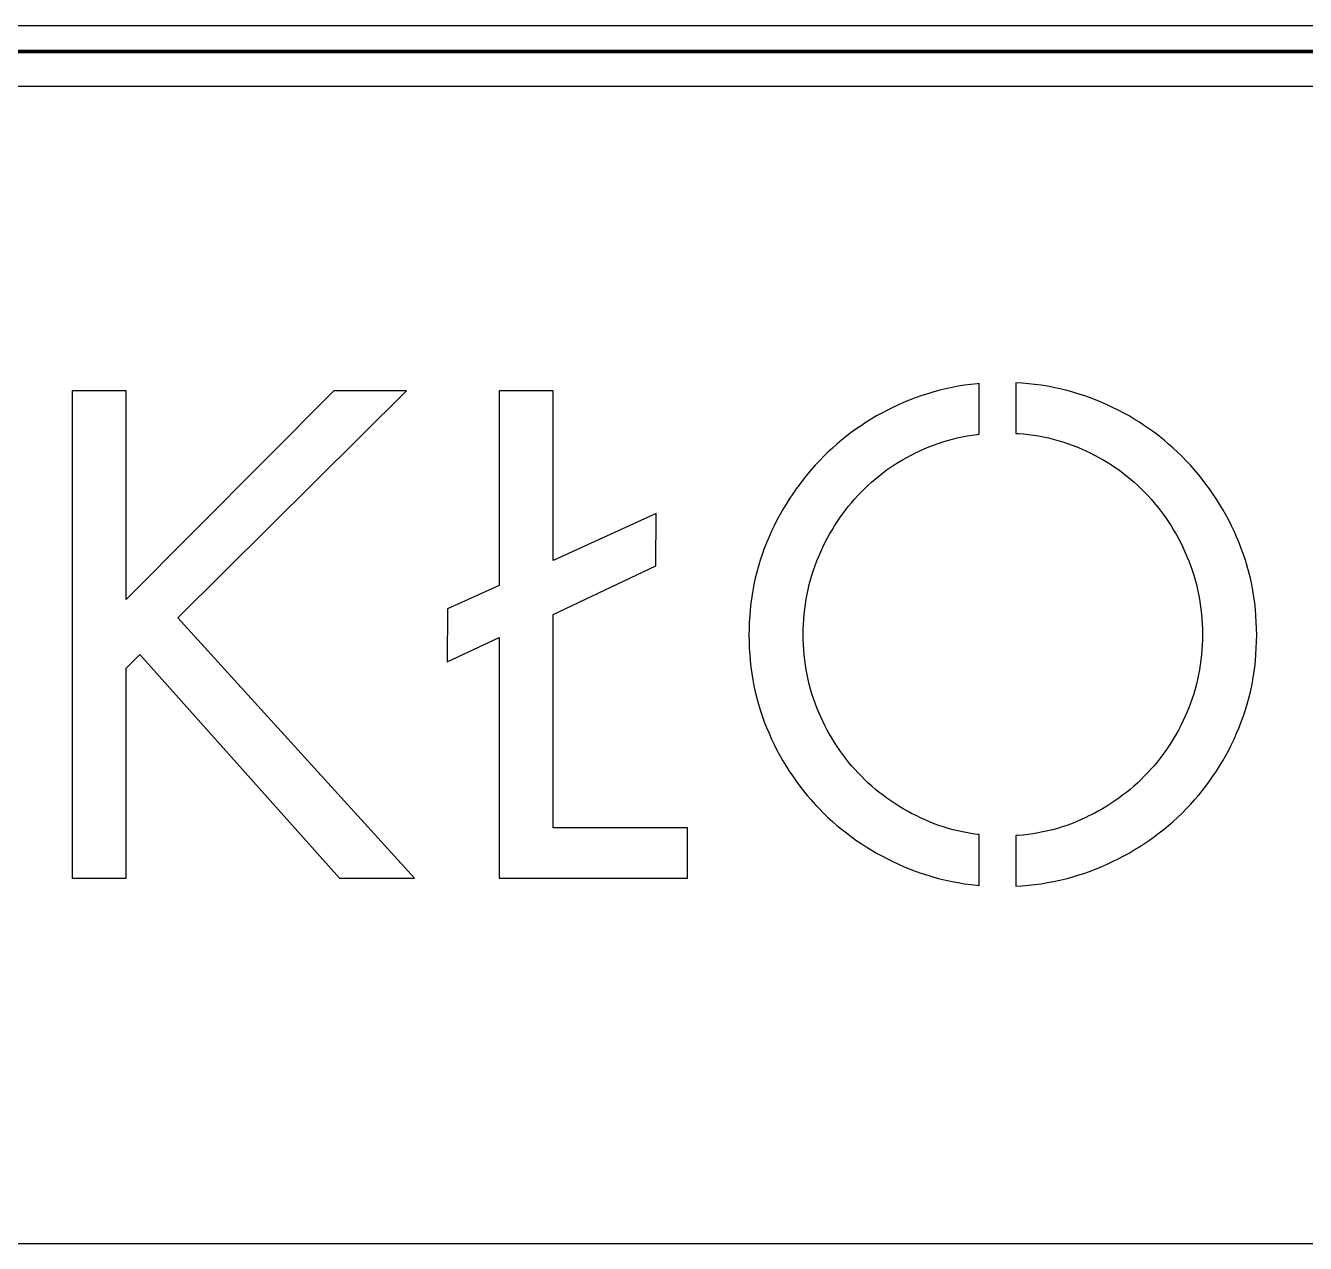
# Model space of a CAD drawing. Header units: millimetres. Extents: x 153 to 4750, y 92 to 3343.
# Drawn here: x 528.5 to 633.6, y 1818.6 to 1918.6 of the extents above; entities that cross this region are included whole.
import ezdxf

# ---------------------------------------------------------------- set-up
doc = ezdxf.new("R2010")
doc.units = ezdxf.units.MM

msp = doc.modelspace()

# ---------------------------------------------------------------- linework, layer by layer
for p, q in [((434.38, 1918.62), (852.38, 1918.62)), ((470.7, 1916.6), (816.06, 1916.6)), ((470.8, 1916.55), (815.96, 1916.55)), ((470.97, 1916.48), (815.79, 1916.48)), ((815.57, 1916.37), (471.2, 1916.37)), ((643.38, 1913.62), (473.46, 1913.62)), ((605.1, 1889), (604.59, 1888.9)), ((605.61, 1889.08), (605.1, 1889)), ((606.12, 1889.15), (605.61, 1889.08)), ((606.64, 1889.2), (606.12, 1889.15)), ((606.83, 1889.22), (606.64, 1889.2)), ((606.83, 1885.06), (606.83, 1889.22)), ((609.83, 1889.28), (609.83, 1885.13)), ((610.35, 1889.25), (609.83, 1889.28)), ((610.88, 1889.2), (610.35, 1889.25)), ((611.4, 1889.15), (610.88, 1889.2)), ((611.91, 1889.08), (611.4, 1889.15)), ((612.42, 1889), (611.91, 1889.08)), ((612.93, 1888.9), (612.42, 1889)), ((532.31, 1888.62), (532.31, 1848.62)), ((536.77, 1888.62), (532.31, 1888.62)), ((536.77, 1871.48), (536.77, 1888.62)), ((553.8, 1888.62), (536.77, 1871.48)), ((541.01, 1869.99), (559.79, 1888.62)), ((559.79, 1888.62), (553.8, 1888.62)), ((571.84, 1888.62), (567.38, 1888.62)), ((567.38, 1888.62), (567.38, 1872.65)), ((571.84, 1874.68), (571.84, 1888.62)), ((601.15, 1887.88), (600.67, 1887.69)), ((601.63, 1888.07), (601.15, 1887.88)), ((602.11, 1888.24), (601.63, 1888.07)), ((602.6, 1888.39), (602.11, 1888.24)), ((603.09, 1888.54), (602.6, 1888.39)), ((603.59, 1888.67), (603.09, 1888.54)), ((604.09, 1888.79), (603.59, 1888.67)), ((604.59, 1888.9), (604.09, 1888.79)), ((613.43, 1888.79), (612.93, 1888.9)), ((613.93, 1888.67), (613.43, 1888.79)), ((614.43, 1888.54), (613.93, 1888.67)), ((614.92, 1888.39), (614.43, 1888.54)), ((615.41, 1888.24), (614.92, 1888.39)), ((615.89, 1888.07), (615.41, 1888.24)), ((616.37, 1887.88), (615.89, 1888.07)), ((616.85, 1887.69), (616.37, 1887.88)), ((599.28, 1887.04), (598.83, 1886.8)), ((599.74, 1887.26), (599.28, 1887.04)), ((600.2, 1887.48), (599.74, 1887.26)), ((600.67, 1887.69), (600.2, 1887.48)), ((617.32, 1887.48), (616.85, 1887.69)), ((617.78, 1887.26), (617.32, 1887.48)), ((618.24, 1887.04), (617.78, 1887.26)), ((618.69, 1886.8), (618.24, 1887.04)), ((597.53, 1886.04), (597.12, 1885.76)), ((597.96, 1886.3), (597.53, 1886.04)), ((598.39, 1886.56), (597.96, 1886.3)), ((598.83, 1886.8), (598.39, 1886.56)), ((619.13, 1886.56), (618.69, 1886.8)), ((619.56, 1886.3), (619.13, 1886.56)), ((619.99, 1886.04), (619.56, 1886.3)), ((620.4, 1885.76), (619.99, 1886.04)), ((595.91, 1884.89), (595.52, 1884.57)), ((596.3, 1885.19), (595.91, 1884.89)), ((596.7, 1885.48), (596.3, 1885.19)), ((597.12, 1885.76), (596.7, 1885.48)), ((604.63, 1884.66), (605.02, 1884.76)), ((605.02, 1884.76), (605.42, 1884.84)), ((605.42, 1884.84), (605.83, 1884.92)), ((605.83, 1884.92), (606.24, 1884.98)), ((606.24, 1884.98), (606.65, 1885.04)), ((606.65, 1885.04), (606.83, 1885.06)), ((609.83, 1885.13), (610.04, 1885.12)), ((610.04, 1885.12), (610.46, 1885.09)), ((610.46, 1885.09), (610.87, 1885.04)), ((610.87, 1885.04), (611.28, 1884.98)), ((611.28, 1884.98), (611.69, 1884.92)), ((611.69, 1884.92), (612.1, 1884.84)), ((612.1, 1884.84), (612.5, 1884.76)), ((612.5, 1884.76), (612.89, 1884.66)), ((620.82, 1885.48), (620.4, 1885.76)), ((621.22, 1885.19), (620.82, 1885.48)), ((621.61, 1884.89), (621.22, 1885.19)), ((622, 1884.57), (621.61, 1884.89)), ((594.76, 1883.92), (594.4, 1883.58)), ((595.14, 1884.25), (594.76, 1883.92)), ((595.52, 1884.57), (595.14, 1884.25)), ((601.58, 1883.53), (601.94, 1883.7)), ((601.94, 1883.7), (602.31, 1883.87)), ((602.31, 1883.87), (602.69, 1884.02)), ((602.69, 1884.02), (603.07, 1884.17)), ((603.07, 1884.17), (603.45, 1884.31)), ((603.45, 1884.31), (603.84, 1884.44)), ((603.84, 1884.44), (604.23, 1884.55)), ((604.23, 1884.55), (604.63, 1884.66)), ((612.89, 1884.66), (613.29, 1884.55)), ((613.29, 1884.55), (613.68, 1884.44)), ((613.68, 1884.44), (614.07, 1884.31)), ((614.07, 1884.31), (614.45, 1884.17)), ((614.45, 1884.17), (614.83, 1884.02)), ((614.83, 1884.02), (615.21, 1883.87)), ((615.21, 1883.87), (615.58, 1883.7)), ((615.58, 1883.7), (615.94, 1883.53)), ((622.38, 1884.25), (622, 1884.57)), ((622.76, 1883.92), (622.38, 1884.25)), ((623.12, 1883.58), (622.76, 1883.92)), ((593.69, 1882.87), (593.35, 1882.51)), ((594.04, 1883.23), (593.69, 1882.87)), ((594.4, 1883.58), (594.04, 1883.23)), ((599.84, 1882.55), (600.18, 1882.76)), ((600.18, 1882.76), (600.52, 1882.96)), ((600.52, 1882.96), (600.87, 1883.16)), ((600.87, 1883.16), (601.22, 1883.35)), ((601.22, 1883.35), (601.58, 1883.53)), ((615.94, 1883.53), (616.3, 1883.35)), ((616.3, 1883.35), (616.65, 1883.16)), ((616.65, 1883.16), (617, 1882.96)), ((617, 1882.96), (617.34, 1882.76)), ((617.34, 1882.76), (617.68, 1882.55)), ((623.48, 1883.23), (623.12, 1883.58)), ((623.83, 1882.87), (623.48, 1883.23)), ((624.17, 1882.51), (623.83, 1882.87)), ((592.69, 1881.75), (592.38, 1881.37)), ((593.02, 1882.13), (592.69, 1881.75)), ((593.35, 1882.51), (593.02, 1882.13)), ((598.27, 1881.38), (598.57, 1881.63)), ((598.57, 1881.63), (598.88, 1881.87)), ((598.88, 1881.87), (599.19, 1882.1)), ((599.19, 1882.1), (599.52, 1882.33)), ((599.52, 1882.33), (599.84, 1882.55)), ((617.68, 1882.55), (618, 1882.33)), ((618, 1882.33), (618.33, 1882.1)), ((618.33, 1882.1), (618.64, 1881.87)), ((618.64, 1881.87), (618.95, 1881.63)), ((618.95, 1881.63), (619.25, 1881.38)), ((624.5, 1882.13), (624.17, 1882.51)), ((624.83, 1881.75), (624.5, 1882.13)), ((625.14, 1881.37), (624.83, 1881.75)), ((591.78, 1880.57), (591.5, 1880.16)), ((592.08, 1880.97), (591.78, 1880.57)), ((592.38, 1881.37), (592.08, 1880.97)), ((597.12, 1880.31), (597.39, 1880.59)), ((597.39, 1880.59), (597.68, 1880.86)), ((597.68, 1880.86), (597.97, 1881.12)), ((597.97, 1881.12), (598.27, 1881.38)), ((619.25, 1881.38), (619.55, 1881.12)), ((619.55, 1881.12), (619.84, 1880.86)), ((619.84, 1880.86), (620.13, 1880.59)), ((620.13, 1880.59), (620.4, 1880.31)), ((625.44, 1880.97), (625.14, 1881.37)), ((625.74, 1880.57), (625.44, 1880.97)), ((626.02, 1880.16), (625.74, 1880.57)), ((591.22, 1879.74), (590.96, 1879.32)), ((591.5, 1880.16), (591.22, 1879.74)), ((596.32, 1879.44), (596.58, 1879.74)), ((596.58, 1879.74), (596.84, 1880.03)), ((596.84, 1880.03), (597.12, 1880.31)), ((620.4, 1880.31), (620.68, 1880.03)), ((620.68, 1880.03), (620.94, 1879.74)), ((620.94, 1879.74), (621.2, 1879.44)), ((626.3, 1879.74), (626.02, 1880.16)), ((626.56, 1879.32), (626.3, 1879.74)), ((580.3, 1878.55), (571.84, 1874.68)), ((580.25, 1874.25), (580.3, 1878.55)), ((590.45, 1878.45), (590.21, 1878.01)), ((590.7, 1878.89), (590.45, 1878.45)), ((590.96, 1879.32), (590.7, 1878.89)), ((595.37, 1878.19), (595.59, 1878.51)), ((595.59, 1878.51), (595.83, 1878.83)), ((595.83, 1878.83), (596.07, 1879.14)), ((596.07, 1879.14), (596.32, 1879.44)), ((621.2, 1879.44), (621.45, 1879.14)), ((621.45, 1879.14), (621.69, 1878.83)), ((621.69, 1878.83), (621.93, 1878.51)), ((621.93, 1878.51), (622.15, 1878.19)), ((626.82, 1878.89), (626.56, 1879.32)), ((627.07, 1878.45), (626.82, 1878.89)), ((627.31, 1878.01), (627.07, 1878.45)), ((589.99, 1877.55), (589.77, 1877.09)), ((590.21, 1878.01), (589.99, 1877.55)), ((594.73, 1877.19), (594.93, 1877.53)), ((594.93, 1877.53), (595.15, 1877.87)), ((595.15, 1877.87), (595.37, 1878.19)), ((622.15, 1878.19), (622.37, 1877.87)), ((622.37, 1877.87), (622.59, 1877.53)), ((622.59, 1877.53), (622.79, 1877.19)), ((627.53, 1877.55), (627.31, 1878.01)), ((627.75, 1877.09), (627.53, 1877.55)), ((589.56, 1876.63), (589.36, 1876.15)), ((589.77, 1877.09), (589.56, 1876.63)), ((594.15, 1876.14), (594.34, 1876.5)), ((594.34, 1876.5), (594.53, 1876.85)), ((594.53, 1876.85), (594.73, 1877.19)), ((622.79, 1877.19), (622.99, 1876.85)), ((622.99, 1876.85), (623.18, 1876.5)), ((623.18, 1876.5), (623.37, 1876.14)), ((627.96, 1876.63), (627.75, 1877.09)), ((628.16, 1876.15), (627.96, 1876.63)), ((589.17, 1875.68), (589, 1875.19)), ((589.36, 1876.15), (589.17, 1875.68)), ((593.64, 1875.03), (593.8, 1875.41)), ((593.8, 1875.41), (593.97, 1875.78)), ((593.97, 1875.78), (594.15, 1876.14)), ((623.37, 1876.14), (623.55, 1875.78)), ((623.55, 1875.78), (623.72, 1875.41)), ((623.72, 1875.41), (623.88, 1875.03)), ((628.35, 1875.68), (628.16, 1876.15)), ((628.52, 1875.19), (628.35, 1875.68)), ((571.84, 1870.27), (580.25, 1874.25)), ((588.69, 1874.22), (588.55, 1873.73)), ((588.84, 1874.71), (588.69, 1874.22)), ((589, 1875.19), (588.84, 1874.71)), ((593.21, 1873.89), (593.34, 1874.27)), ((593.34, 1874.27), (593.49, 1874.66)), ((593.49, 1874.66), (593.64, 1875.03)), ((623.88, 1875.03), (624.03, 1874.66)), ((624.03, 1874.66), (624.18, 1874.27)), ((624.18, 1874.27), (624.31, 1873.89)), ((628.68, 1874.71), (628.52, 1875.19)), ((628.83, 1874.22), (628.68, 1874.71)), ((628.97, 1873.73), (628.83, 1874.22)), ((588.43, 1873.23), (588.32, 1872.73)), ((588.55, 1873.73), (588.43, 1873.23)), ((592.97, 1873.11), (593.08, 1873.5)), ((593.08, 1873.5), (593.21, 1873.89)), ((624.31, 1873.89), (624.44, 1873.5)), ((624.44, 1873.5), (624.55, 1873.11)), ((629.09, 1873.23), (628.97, 1873.73)), ((629.2, 1872.73), (629.09, 1873.23)), ((567.38, 1872.65), (563.15, 1870.72)), ((588.23, 1872.22), (588.14, 1871.71)), ((588.32, 1872.73), (588.23, 1872.22)), ((592.69, 1871.92), (592.77, 1872.32)), ((592.77, 1872.32), (592.86, 1872.71)), ((592.86, 1872.71), (592.97, 1873.11)), ((624.55, 1873.11), (624.66, 1872.71)), ((624.66, 1872.71), (624.75, 1872.32)), ((624.75, 1872.32), (624.83, 1871.92)), ((629.29, 1872.22), (629.2, 1872.73)), ((629.38, 1871.71), (629.29, 1872.22)), ((588.07, 1871.2), (588.01, 1870.68)), ((588.14, 1871.71), (588.07, 1871.2)), ((592.49, 1870.7), (592.55, 1871.11)), ((592.55, 1871.11), (592.61, 1871.52)), ((592.61, 1871.52), (592.69, 1871.92)), ((624.83, 1871.92), (624.91, 1871.52)), ((624.91, 1871.52), (624.97, 1871.11)), ((624.97, 1871.11), (625.03, 1870.7)), ((629.45, 1871.2), (629.38, 1871.71)), ((629.51, 1870.68), (629.45, 1871.2)), ((563.15, 1870.72), (563.12, 1866.36)), ((571.84, 1852.75), (571.84, 1870.27)), ((587.97, 1870.16), (587.94, 1869.63)), ((588.01, 1870.68), (587.97, 1870.16)), ((592.41, 1869.88), (592.45, 1870.29)), ((592.45, 1870.29), (592.49, 1870.7)), ((625.03, 1870.7), (625.07, 1870.29)), ((625.07, 1870.29), (625.11, 1869.88)), ((629.55, 1870.16), (629.51, 1870.68)), ((629.58, 1869.63), (629.55, 1870.16)), ((560.43, 1848.62), (541.01, 1869.99)), ((587.92, 1869.1), (587.91, 1868.56)), ((587.94, 1869.63), (587.92, 1869.1)), ((592.37, 1869.04), (592.39, 1869.46)), ((592.37, 1868.62), (592.37, 1869.04)), ((592.39, 1869.46), (592.41, 1869.88)), ((625.11, 1869.88), (625.13, 1869.46)), ((625.13, 1869.46), (625.15, 1869.04)), ((625.15, 1869.04), (625.15, 1868.62)), ((629.6, 1869.1), (629.58, 1869.63)), ((629.61, 1868.56), (629.6, 1869.1)), ((563.12, 1866.36), (567.38, 1868.38)), ((567.38, 1868.38), (567.38, 1848.62)), ((587.91, 1868.56), (587.92, 1868.03)), ((587.92, 1868.03), (587.94, 1867.5)), ((592.37, 1868.19), (592.37, 1868.62)), ((592.39, 1867.77), (592.37, 1868.19)), ((625.15, 1868.19), (625.13, 1867.77)), ((625.15, 1868.62), (625.15, 1868.19)), ((629.58, 1867.5), (629.6, 1868.03)), ((629.6, 1868.03), (629.61, 1868.56)), ((536.77, 1865.86), (537.89, 1866.97)), ((537.89, 1866.97), (554.28, 1848.62)), ((587.94, 1867.5), (587.97, 1866.97)), ((587.97, 1866.97), (588.01, 1866.45)), ((592.41, 1867.36), (592.39, 1867.77)), ((592.45, 1866.94), (592.41, 1867.36)), ((592.49, 1866.53), (592.45, 1866.94)), ((625.07, 1866.94), (625.03, 1866.53)), ((625.11, 1867.36), (625.07, 1866.94)), ((625.13, 1867.77), (625.11, 1867.36)), ((629.51, 1866.45), (629.55, 1866.97)), ((629.55, 1866.97), (629.58, 1867.5)), ((536.77, 1848.62), (536.77, 1865.86)), ((588.01, 1866.45), (588.07, 1865.93)), ((588.07, 1865.93), (588.14, 1865.41)), ((592.55, 1866.12), (592.49, 1866.53)), ((592.61, 1865.72), (592.55, 1866.12)), ((624.97, 1866.12), (624.91, 1865.72)), ((625.03, 1866.53), (624.97, 1866.12)), ((629.38, 1865.41), (629.45, 1865.93)), ((629.45, 1865.93), (629.51, 1866.45)), ((588.14, 1865.41), (588.23, 1864.9)), ((588.23, 1864.9), (588.32, 1864.4)), ((592.69, 1865.32), (592.61, 1865.72)), ((592.77, 1864.92), (592.69, 1865.32)), ((592.86, 1864.53), (592.77, 1864.92)), ((624.75, 1864.92), (624.66, 1864.53)), ((624.83, 1865.32), (624.75, 1864.92)), ((624.91, 1865.72), (624.83, 1865.32)), ((629.2, 1864.4), (629.29, 1864.9)), ((629.29, 1864.9), (629.38, 1865.41)), ((588.32, 1864.4), (588.43, 1863.9)), ((588.43, 1863.9), (588.55, 1863.4)), ((592.97, 1864.13), (592.86, 1864.53)), ((593.08, 1863.75), (592.97, 1864.13)), ((593.21, 1863.36), (593.08, 1863.75)), ((624.44, 1863.75), (624.31, 1863.36)), ((624.55, 1864.13), (624.44, 1863.75)), ((624.66, 1864.53), (624.55, 1864.13)), ((628.97, 1863.4), (629.09, 1863.9)), ((629.09, 1863.9), (629.2, 1864.4)), ((588.55, 1863.4), (588.69, 1862.9)), ((588.69, 1862.9), (588.84, 1862.42)), ((593.34, 1862.98), (593.21, 1863.36)), ((593.49, 1862.6), (593.34, 1862.98)), ((624.18, 1862.98), (624.03, 1862.6)), ((624.31, 1863.36), (624.18, 1862.98)), ((628.68, 1862.42), (628.83, 1862.9)), ((628.83, 1862.9), (628.97, 1863.4)), ((588.84, 1862.42), (589, 1861.93)), ((589, 1861.93), (589.17, 1861.45)), ((593.64, 1862.22), (593.49, 1862.6)), ((593.8, 1861.85), (593.64, 1862.22)), ((593.97, 1861.49), (593.8, 1861.85)), ((623.72, 1861.85), (623.55, 1861.49)), ((623.88, 1862.22), (623.72, 1861.85)), ((624.03, 1862.6), (623.88, 1862.22)), ((628.35, 1861.45), (628.52, 1861.93)), ((628.52, 1861.93), (628.68, 1862.42)), ((589.17, 1861.45), (589.36, 1860.97)), ((589.36, 1860.97), (589.56, 1860.5)), ((594.15, 1861.13), (593.97, 1861.49)), ((594.34, 1860.77), (594.15, 1861.13)), ((594.53, 1860.42), (594.34, 1860.77)), ((623.18, 1860.77), (622.99, 1860.42)), ((623.37, 1861.13), (623.18, 1860.77)), ((623.55, 1861.49), (623.37, 1861.13)), ((627.96, 1860.5), (628.16, 1860.97)), ((628.16, 1860.97), (628.35, 1861.45)), ((589.56, 1860.5), (589.77, 1860.03)), ((589.77, 1860.03), (589.99, 1859.57)), ((589.99, 1859.57), (590.21, 1859.12)), ((594.73, 1860.08), (594.53, 1860.42)), ((594.94, 1859.74), (594.73, 1860.08)), ((595.15, 1859.41), (594.94, 1859.74)), ((622.58, 1859.74), (622.37, 1859.41)), ((622.79, 1860.08), (622.58, 1859.74)), ((622.99, 1860.42), (622.79, 1860.08)), ((627.31, 1859.12), (627.53, 1859.57)), ((627.53, 1859.57), (627.75, 1860.03)), ((627.75, 1860.03), (627.96, 1860.5)), ((590.21, 1859.12), (590.45, 1858.68)), ((590.45, 1858.68), (590.7, 1858.24)), ((595.38, 1859.09), (595.15, 1859.41)), ((595.61, 1858.77), (595.38, 1859.09)), ((595.84, 1858.45), (595.61, 1858.77)), ((596.09, 1858.14), (595.84, 1858.45)), ((621.68, 1858.45), (621.43, 1858.14)), ((621.91, 1858.77), (621.68, 1858.45)), ((622.15, 1859.09), (621.91, 1858.77)), ((622.37, 1859.41), (622.15, 1859.09)), ((626.82, 1858.24), (627.07, 1858.68)), ((627.07, 1858.68), (627.31, 1859.12)), ((590.7, 1858.24), (590.96, 1857.81)), ((590.96, 1857.81), (591.22, 1857.39)), ((596.34, 1857.84), (596.09, 1858.14)), ((596.6, 1857.55), (596.34, 1857.84)), ((596.87, 1857.26), (596.6, 1857.55)), ((620.92, 1857.55), (620.65, 1857.26)), ((621.18, 1857.84), (620.92, 1857.55)), ((621.43, 1858.14), (621.18, 1857.84)), ((626.3, 1857.39), (626.56, 1857.81)), ((626.56, 1857.81), (626.82, 1858.24)), ((591.22, 1857.39), (591.5, 1856.98)), ((591.5, 1856.98), (591.78, 1856.57)), ((591.78, 1856.57), (592.08, 1856.17)), ((597.14, 1856.97), (596.87, 1857.26)), ((597.42, 1856.69), (597.14, 1856.97)), ((597.71, 1856.42), (597.42, 1856.69)), ((598, 1856.16), (597.71, 1856.42)), ((619.81, 1856.42), (619.52, 1856.16)), ((620.1, 1856.69), (619.81, 1856.42)), ((620.38, 1856.97), (620.1, 1856.69)), ((620.65, 1857.26), (620.38, 1856.97)), ((625.44, 1856.17), (625.74, 1856.57)), ((625.74, 1856.57), (626.02, 1856.98)), ((626.02, 1856.98), (626.3, 1857.39)), ((592.08, 1856.17), (592.38, 1855.78)), ((592.38, 1855.78), (592.69, 1855.4)), ((592.69, 1855.4), (593.02, 1855.03)), ((598.3, 1855.9), (598, 1856.16)), ((598.61, 1855.65), (598.3, 1855.9)), ((598.92, 1855.41), (598.61, 1855.65)), ((599.24, 1855.18), (598.92, 1855.41)), ((618.6, 1855.41), (618.28, 1855.18)), ((618.91, 1855.65), (618.6, 1855.41)), ((619.22, 1855.9), (618.91, 1855.65)), ((619.52, 1856.16), (619.22, 1855.9)), ((624.5, 1855.03), (624.83, 1855.4)), ((624.83, 1855.4), (625.14, 1855.78)), ((625.14, 1855.78), (625.44, 1856.17)), ((593.02, 1855.03), (593.35, 1854.66)), ((593.35, 1854.66), (593.69, 1854.3)), ((593.69, 1854.3), (594.04, 1853.95)), ((599.56, 1854.95), (599.24, 1855.18)), ((599.89, 1854.73), (599.56, 1854.95)), ((600.23, 1854.52), (599.89, 1854.73)), ((600.57, 1854.31), (600.23, 1854.52)), ((600.92, 1854.11), (600.57, 1854.31)), ((616.95, 1854.31), (616.6, 1854.11)), ((617.29, 1854.52), (616.95, 1854.31)), ((617.63, 1854.73), (617.29, 1854.52)), ((617.96, 1854.95), (617.63, 1854.73)), ((618.28, 1855.18), (617.96, 1854.95)), ((623.48, 1853.95), (623.83, 1854.3)), ((623.83, 1854.3), (624.17, 1854.66)), ((624.17, 1854.66), (624.5, 1855.03)), ((594.04, 1853.95), (594.4, 1853.6)), ((594.4, 1853.6), (594.76, 1853.27)), ((594.76, 1853.27), (595.14, 1852.94)), ((601.27, 1853.92), (600.92, 1854.11)), ((601.63, 1853.74), (601.27, 1853.92)), ((602, 1853.56), (601.63, 1853.74)), ((602.37, 1853.39), (602, 1853.56)), ((602.74, 1853.23), (602.37, 1853.39)), ((603.12, 1853.08), (602.74, 1853.23)), ((614.78, 1853.23), (614.4, 1853.08)), ((615.15, 1853.39), (614.78, 1853.23)), ((615.52, 1853.56), (615.15, 1853.39)), ((615.89, 1853.74), (615.52, 1853.56)), ((616.25, 1853.92), (615.89, 1853.74)), ((616.6, 1854.11), (616.25, 1853.92)), ((622.38, 1852.94), (622.76, 1853.27)), ((622.76, 1853.27), (623.12, 1853.6)), ((623.12, 1853.6), (623.48, 1853.95)), ((582.87, 1852.75), (571.84, 1852.75)), ((582.87, 1848.62), (582.87, 1852.75)), ((595.14, 1852.94), (595.52, 1852.63)), ((595.52, 1852.63), (595.91, 1852.32)), ((595.91, 1852.32), (596.3, 1852.02)), ((603.51, 1852.94), (603.12, 1853.08)), ((603.89, 1852.81), (603.51, 1852.94)), ((604.28, 1852.69), (603.89, 1852.81)), ((604.67, 1852.58), (604.28, 1852.69)), ((605.07, 1852.48), (604.67, 1852.58)), ((605.46, 1852.4), (605.07, 1852.48)), ((605.87, 1852.32), (605.46, 1852.4)), ((606.27, 1852.25), (605.87, 1852.32)), ((606.68, 1852.19), (606.27, 1852.25)), ((606.83, 1852.18), (606.68, 1852.19)), ((606.83, 1848.01), (606.83, 1852.18)), ((610.43, 1852.15), (610.02, 1852.11)), ((610.84, 1852.19), (610.43, 1852.15)), ((611.25, 1852.25), (610.84, 1852.19)), ((611.65, 1852.32), (611.25, 1852.25)), ((612.06, 1852.4), (611.65, 1852.32)), ((612.45, 1852.48), (612.06, 1852.4)), ((612.85, 1852.58), (612.45, 1852.48)), ((613.24, 1852.69), (612.85, 1852.58)), ((613.63, 1852.81), (613.24, 1852.69)), ((614.01, 1852.94), (613.63, 1852.81)), ((614.4, 1853.08), (614.01, 1852.94)), ((621.22, 1852.02), (621.61, 1852.32)), ((621.61, 1852.32), (622, 1852.63)), ((622, 1852.63), (622.38, 1852.94)), ((596.3, 1852.02), (596.7, 1851.73)), ((596.7, 1851.73), (597.12, 1851.45)), ((597.12, 1851.45), (597.53, 1851.18)), ((597.53, 1851.18), (597.96, 1850.92)), ((610.02, 1852.11), (609.83, 1852.1)), ((609.83, 1852.1), (609.83, 1847.95)), ((619.56, 1850.92), (619.99, 1851.18)), ((619.99, 1851.18), (620.4, 1851.45)), ((620.4, 1851.45), (620.82, 1851.73)), ((620.82, 1851.73), (621.22, 1852.02)), ((597.96, 1850.92), (598.39, 1850.67)), ((598.39, 1850.67), (598.83, 1850.43)), ((598.83, 1850.43), (599.28, 1850.19)), ((599.28, 1850.19), (599.74, 1849.97)), ((617.78, 1849.97), (618.24, 1850.19)), ((618.24, 1850.19), (618.69, 1850.43)), ((618.69, 1850.43), (619.13, 1850.67)), ((619.13, 1850.67), (619.56, 1850.92)), ((599.74, 1849.97), (600.2, 1849.75)), ((600.2, 1849.75), (600.67, 1849.54)), ((600.67, 1849.54), (601.15, 1849.35)), ((601.15, 1849.35), (601.63, 1849.16)), ((601.63, 1849.16), (602.11, 1848.99)), ((602.11, 1848.99), (602.6, 1848.84)), ((614.92, 1848.84), (615.41, 1848.99)), ((615.41, 1848.99), (615.89, 1849.16)), ((615.89, 1849.16), (616.37, 1849.35)), ((616.37, 1849.35), (616.85, 1849.54)), ((616.85, 1849.54), (617.32, 1849.75)), ((617.32, 1849.75), (617.78, 1849.97)), ((532.31, 1848.62), (536.77, 1848.62)), ((554.28, 1848.62), (560.43, 1848.62)), ((567.38, 1848.62), (582.87, 1848.62)), ((602.6, 1848.84), (603.09, 1848.69)), ((603.09, 1848.69), (603.59, 1848.56)), ((603.59, 1848.56), (604.09, 1848.44)), ((604.09, 1848.44), (604.59, 1848.33)), ((604.59, 1848.33), (605.1, 1848.24)), ((605.1, 1848.24), (605.61, 1848.15)), ((605.61, 1848.15), (606.12, 1848.08)), ((606.12, 1848.08), (606.64, 1848.03)), ((606.64, 1848.03), (606.83, 1848.01)), ((609.83, 1847.95), (610.35, 1847.98)), ((610.35, 1847.98), (610.88, 1848.03)), ((610.88, 1848.03), (611.4, 1848.08)), ((611.4, 1848.08), (611.91, 1848.15)), ((611.91, 1848.15), (612.42, 1848.24)), ((612.42, 1848.24), (612.93, 1848.33)), ((612.93, 1848.33), (613.43, 1848.44)), ((613.43, 1848.44), (613.93, 1848.56)), ((613.93, 1848.56), (614.43, 1848.69)), ((614.43, 1848.69), (614.92, 1848.84)), ((448.38, 1818.62), (643.38, 1818.62))]:
    msp.add_line(p, q)

doc.saveas('drawing.dxf')
